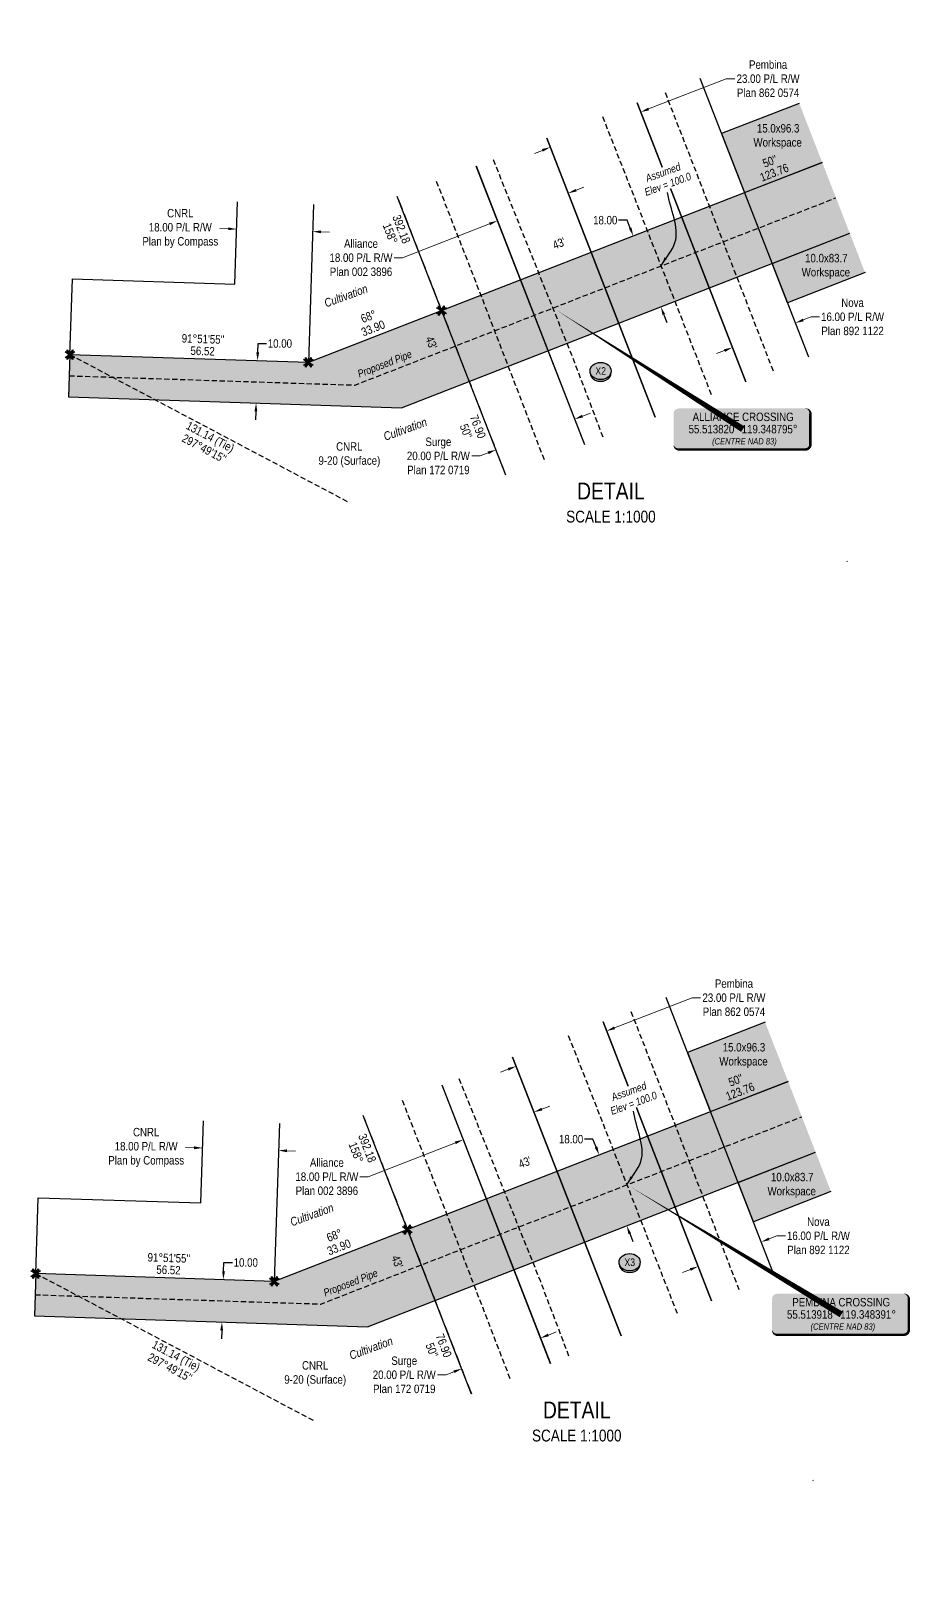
# Model space of a CAD drawing. Extents: x 348563 to 356787, y 6145683 to 6156014.
# Drawn here: x 351169 to 352209, y 6148346 to 6150174 of the extents above; entities that cross this region are included whole.
import ezdxf
from ezdxf.enums import TextEntityAlignment as Align

# ---------------------------------------------------------------- set-up
doc = ezdxf.new("R2010")
doc.units = 0
doc.header["$LTSCALE"] = 5
doc.header["$PDMODE"] = 34
doc.header["$PDSIZE"] = 0.03
for name, pattern in [('foc-ACCESSROAD', [3.75, 2.5, -1.25]), ('foc-TIELINE', [1.875, 1.25, -0.625]), ('UG_PIPE', [1.875, 1.25, -0.625])]:
    doc.linetypes.add(name, pattern=pattern)
doc.layers.get('Defpoints').update_dxf_attribs({"color": 9})
for name, color, linetype in [('AS-PIPE-UG', 44, 'UG_PIPE'), ('C-RW', 13, 'Continuous'), ('C-WS', 13, 'foc-ACCESSROAD'), ('DETAIL-T', 7, 'Continuous'), ('F-RW', 190, 'Continuous'), ('L-BD', 7, 'Continuous'), ('L-MON', 1, 'Continuous'), ('L-TIE', 7, 'foc-TIELINE'), ('P-CROSSINGS', 250, 'Continuous'), ('P-PROPOSED', 10, 'Continuous'), ('P-PROPOSED-H', 21, 'Continuous'), ('P-TEMP-BLUE', 146, 'Continuous'), ('P-TEMP-BLUE-T', 146, 'Continuous'), ('P-TXT', 4, 'Continuous')]:
    doc.layers.add(name, color=color, linetype=linetype)
for name, color, linetype, lineweight in [('C-RW-T', 13, 'Continuous', 9), ('C-WS-T', 13, 'Continuous', 9), ('F-RW-T', 190, 'Continuous', 9), ('T-TEXT', 48, 'Continuous', 18)]:
    doc.layers.add(name, color=color, linetype=linetype, lineweight=lineweight)
doc.layers.add('P-TEMP-BLUE-H', color=7, linetype='Continuous', true_color=0x99e6ff)
doc.styles.add('175L', font='ARIALN.TTF', dxfattribs={"height": 20})
doc.styles.add('80', font='ARIALN.TTF', dxfattribs={"height": 10})
doc.styles.add('80CG', font='ARIALN.TTF', dxfattribs={"height": 10})
doc.styles.add('80L', font='ARIALN.TTF', dxfattribs={"height": 10})
doc.styles.add('80LS', font='ARIALNI.TTF', dxfattribs={"height": 10})
doc.styles.add('Crossing', font='ARIALN.TTF', dxfattribs={"height": 10})
doc.dimstyles.new('Compass 5 000', dxfattribs={"dimscale": 5, "dimtxt": 9, "dimasz": 2, "dimexe": 0.2, "dimexo": 0.0625, "dimgap": 0.5, "dimtad": 0, "dimtih": 1, "dimtoh": 1, "dimzin": 0, "dimdsep": 46, "dimtxsty": '80CG', "dimcen": 0.1, "dimse1": 1, "dimse2": 1, "dimclrd": 256, "dimclrt": 256, "dimaunit": 1, "dimadec": 4, "dimazin": 0, "dimtfac": 0.06, "dimtofl": 0, "dimtmove": 0, "dimatfit": 1, "dimfxl": 0.2, "dimtolj": 1, "dimtzin": 0, "dimlwd": -1, "dimarcsym": 0})

# ---------------------------------------------------------------- blocks, each defined once
blk = doc.blocks.new('*D650')
at = {"layer": 'C-RW-T', "transparency": 16777216}
for p, q in [((351402.1, 6149939.2), (351392.1, 6149939.6)), ((351512, 6149935.6), (351522, 6149935.3))]:
    blk.add_line(p, q, dxfattribs=at)
for points in [[(351402.2, 6149940.9), (351402.1, 6149937.6), (351412.1, 6149938.9)], [(351512.1, 6149937.3), (351512, 6149934), (351502, 6149936)]]:
    blk.add_solid(points, dxfattribs=at)
at = {"layer": 'Defpoints', "color": 0, "transparency": 16777216}
for p in [(351412.1, 6149938.9), (351412.3, 6149942.6), (351502.2, 6149939.6)]:
    blk.add_point(p, dxfattribs=at)
at = {"layer": 'C-RW-T', "transparency": 16777216, "insert": (351345.4, 6149939.6), "char_height": 10, "attachment_point": 5, "style": '80CG'}
blk.add_mtext('\\A1;CNRL\\P18.00 P/L R/W\\PPlan by Compass', dxfattribs=at)
blk = doc.blocks.new('*D651')
at = {"layer": 'Defpoints', "color": 0, "transparency": 16777216}
for p in [(351719.1, 6149677.7), (351907.3, 6149469.6), (351814.2, 6149433.4)]:
    blk.add_point(p, dxfattribs=at)
at = {"layer": 'F-RW-T', "transparency": 16777216}
for p, q in [((351821.5, 6149717.6), (351830.9, 6149721.2)), ((351700.4, 6149670.4), (351690.4, 6149670.4)), ((351709.8, 6149674.1), (351700.4, 6149670.4))]:
    blk.add_line(p, q, dxfattribs=at)
for points in [[(351820.9, 6149719.1), (351822.1, 6149716), (351812.2, 6149713.9)], [(351709.2, 6149675.6), (351710.4, 6149672.5), (351719.1, 6149677.7)]]:
    blk.add_solid(points, dxfattribs=at)
at = {"layer": 'F-RW-T', "transparency": 16777216, "insert": (351650.9, 6149670.4), "char_height": 10, "attachment_point": 5, "style": '80CG'}
blk.add_mtext('\\A1;Surge\\P20.00 P/L R/W\\PPlan 172 0719', dxfattribs=at)
blk = doc.blocks.new('*D652')
at = {"layer": 'Defpoints', "color": 0, "transparency": 16777216}
for p in [(351804.5, 6149981.3), (351944.8, 6149621), (351861, 6149588.4)]:
    blk.add_point(p, dxfattribs=at)
at = {"layer": 'F-RW-T', "transparency": 16777216}
for p, q in [((351813.9, 6149985), (351823.2, 6149988.6)), ((351711.4, 6149945.1), (351608.4, 6149905)), ((351608.4, 6149905), (351598.4, 6149905))]:
    blk.add_line(p, q, dxfattribs=at)
for points in [[(351813.3, 6149986.5), (351814.5, 6149983.4), (351804.5, 6149981.3)], [(351710.8, 6149946.6), (351712, 6149943.5), (351720.7, 6149948.7)]]:
    blk.add_solid(points, dxfattribs=at)
at = {"layer": 'F-RW-T', "transparency": 16777216, "insert": (351559.3, 6149905), "char_height": 10, "attachment_point": 5, "style": '80CG'}
blk.add_mtext('\\A1;Alliance\\P18.00 P/L R/W\\PPlan 002 3896', dxfattribs=at)
blk = doc.blocks.new('*D653')
at = {"layer": 'Defpoints', "color": 0, "transparency": 16777216}
for p in [(351890.5, 6150077.5), (352055.4, 6149653.8), (351948.3, 6149612.1)]:
    blk.add_point(p, dxfattribs=at)
at = {"layer": 'F-RW-T', "transparency": 16777216}
for p, q in [((351899.8, 6150081.1), (351991.7, 6150116.9)), ((351991.7, 6150116.9), (352001.7, 6150116.9)), ((351774, 6150032.1), (351764.7, 6150028.5))]:
    blk.add_line(p, q, dxfattribs=at)
for points in [[(351899.2, 6150082.6), (351900.4, 6150079.5), (351890.5, 6150077.5)], [(351773.4, 6150033.7), (351774.6, 6150030.6), (351783.4, 6150035.8)]]:
    blk.add_solid(points, dxfattribs=at)
at = {"layer": 'F-RW-T', "transparency": 16777216, "insert": (352041.2, 6150116.9), "char_height": 10, "attachment_point": 5, "style": '80CG'}
blk.add_mtext('\\A1;Pembina\\P23.00 P/L R/W\\PPlan 862 0574', dxfattribs=at)
blk = doc.blocks.new('*D654')
at = {"layer": 'Defpoints', "color": 0, "transparency": 16777216}
for p in [(352073.5, 6149827.7), (352108.3, 6149738.3), (352033.8, 6149709.3)]:
    blk.add_point(p, dxfattribs=at)
at = {"layer": 'F-RW-T', "transparency": 16777216}
for p, q in [((352082.8, 6149831.4), (352092.1, 6149835)), ((352092.1, 6149835), (352102.1, 6149835)), ((351989.6, 6149795.1), (351980.3, 6149791.5))]:
    blk.add_line(p, q, dxfattribs=at)
for points in [[(352082.2, 6149832.9), (352083.4, 6149829.8), (352073.5, 6149827.7)], [(351989, 6149796.7), (351990.3, 6149793.5), (351999, 6149798.7)]]:
    blk.add_solid(points, dxfattribs=at)
at = {"layer": 'F-RW-T', "transparency": 16777216, "insert": (352141.2, 6149835), "char_height": 10, "attachment_point": 5, "style": '80CG'}
blk.add_mtext('\\A1;Nova\\P16.00 P/L R/W\\PPlan 892 1122', dxfattribs=at)
blk = doc.blocks.new('TEMP')
h = blk.add_hatch(color=255)
h.dxf.hatch_style = 1
h.paths.add_polyline_path([(0, 0.25), (-0.67, 1.15), (-0.67, 0.67), (-1.15, 0.67), (-0.25, 0), (-1.15, -0.67), (-0.67, -0.67), (-0.67, -1.15), (0, -0.25), (0.67, -1.15), (0.67, -0.67), (1.15, -0.67), (0.25, 0), (1.15, 0.67), (0.67, 0.67), (0.67, 1.15)])
h.paths.add_polyline_path([(0.57, 0.85), (0.57, 0.57), (0.85, 0.57), (0.08, 0), (0.85, -0.57), (0.57, -0.57), (0.57, -0.85), (0, -0.08), (-0.57, -0.85), (-0.57, -0.57), (-0.85, -0.57), (-0.08, 0), (-0.85, 0.57), (-0.57, 0.57), (-0.57, 0.85), (0, 0.08)], flags=16)
h = blk.add_hatch(color=1)
h.dxf.hatch_style = 1
h.paths.add_polyline_path([(0, 0.08), (-0.57, 0.85), (-0.57, 0.57), (-0.85, 0.57), (-0.08, 0), (-0.85, -0.57), (-0.57, -0.57), (-0.57, -0.85), (0, -0.08), (0.57, -0.85), (0.57, -0.57), (0.85, -0.57), (0.08, 0), (0.85, 0.57), (0.57, 0.57), (0.57, 0.85)])
at = {"color": 1}
for p, q in [((-0.08, 0), (0.08, 0)), ((0, 0.08), (0, -0.08))]:
    blk.add_line(p, q, dxfattribs=at)
at = {"color": 255, "flags": 128}
blk.add_lwpolyline([(-0.25, 0), (-1.15, 0.67), (-0.67, 0.67), (-0.67, 1.15), (0, 0.25), (0.67, 1.15), (0.67, 0.67), (1.15, 0.67), (0.25, 0), (1.15, -0.67), (0.67, -0.67), (0.67, -1.15), (0, -0.25), (-0.67, -1.15), (-0.67, -0.67), (-1.15, -0.67)], close=True, dxfattribs=at)
at = {"color": 1, "flags": 128}
blk.add_lwpolyline([(-0.08, 0), (-0.85, 0.57), (-0.57, 0.57), (-0.57, 0.85), (0, 0.08), (0.57, 0.85), (0.57, 0.57), (0.85, 0.57), (0.08, 0), (0.85, -0.57), (0.57, -0.57), (0.57, -0.85), (0, -0.08), (-0.57, -0.85), (-0.57, -0.57), (-0.85, -0.57)], close=True, dxfattribs=at)
blk = doc.blocks.new('*D655')
at = {"layer": 'Defpoints', "color": 0, "transparency": 16777216}
for p in [(351433.5, 6149783.1), (351436.7, 6149783), (351431.9, 6149733.2)]:
    blk.add_point(p, dxfattribs=at)
at = {"layer": 'P-TXT', "transparency": 16777216}
for p, q in [((351437.1, 6149793), (351437.4, 6149803.4)), ((351437.4, 6149803.4), (351447.4, 6149803.4)), ((351434.8, 6149723.1), (351434.5, 6149713.1))]:
    blk.add_line(p, q, dxfattribs=at)
for points in [[(351435.4, 6149793.1), (351438.7, 6149792.9), (351436.7, 6149783)], [(351433.1, 6149723.1), (351436.5, 6149723), (351435.1, 6149733)]]:
    blk.add_solid(points, dxfattribs=at)
at = {"layer": 'P-TXT', "transparency": 16777216, "insert": (351463.3, 6149803.4), "char_height": 10, "attachment_point": 5, "style": '80CG'}
blk.add_mtext('\\A1;10.00', dxfattribs=at)
blk = doc.blocks.new('*D656')
at = {"layer": 'Defpoints', "color": 0, "transparency": 16777216}
for p in [(352101.7, 6150016.4), (352134.3, 6149932.6), (351914.2, 6149846.9)]:
    blk.add_point(p, dxfattribs=at)
at = {"layer": 'P-TXT', "transparency": 16777216}
for p, q in [((351874.3, 6149949.4), (351864.3, 6149949.4)), ((351877.9, 6149940.1), (351874.3, 6149949.4)), ((351917.8, 6149837.6), (351921.5, 6149828.3))]:
    blk.add_line(p, q, dxfattribs=at)
for points in [[(351879.5, 6149940.7), (351876.4, 6149939.5), (351881.6, 6149930.7)], [(351919.4, 6149838.2), (351916.3, 6149837), (351914.2, 6149846.9)]]:
    blk.add_solid(points, dxfattribs=at)
at = {"layer": 'P-TXT', "transparency": 16777216, "insert": (351848.4, 6149949.4), "char_height": 10, "attachment_point": 5, "style": '80CG'}
blk.add_mtext('\\A1;18.00', dxfattribs=at)
blk = doc.blocks.new('xing2')
h = blk.add_hatch(color=50)
h.dxf.hatch_style = 1
edge = h.paths.add_edge_path()
edge.add_ellipse((0, 0), major_axis=(-12.5, 0), ratio=0.816297, start_angle=0, end_angle=360)
h = blk.add_hatch(color=250)
h.dxf.hatch_style = 1
edge = h.paths.add_edge_path()
edge.add_ellipse((0, -2), major_axis=(-12.5, 0), ratio=0.816297, start_angle=0, end_angle=180)
edge.add_line((12.5, -2), (12.5, 0))
edge.add_ellipse((0, 0), major_axis=(-12.5, 0), ratio=0.816297, start_angle=0, end_angle=180, ccw=False)
edge.add_line((-12.5, 0), (-12.5, -2))
at = {"color": 250}
blk.add_ellipse((0, 0), major_axis=(-12.5, 0), ratio=0.816297, dxfattribs=at)
blk.add_ellipse((0, -2), major_axis=(-12.5, 0), ratio=0.816297, start_param=0, end_param=3.141593, dxfattribs=at)
at = {"color": 250, "style": 'Crossing'}
blk.add_attdef('CROSSING', text='', height=9, dxfattribs=at).set_placement((0.1, 0), align=Align.MIDDLE_CENTER)
at = {"color": 250, "style": 'Crossing', "flags": 1}
for tag, p in [('OWNER', (0.1, -12.5)), ('DESCRIPTION', (0.1, -25.8)), ('LOCATION', (0.1, -39.3)), ('DWG_REF', (0.1, -52.8))]:
    blk.add_attdef(tag, text='', height=9, dxfattribs=at).set_placement(p, align=Align.MIDDLE_CENTER)
blk = doc.blocks.new('*D659')
at = {"layer": 'C-RW-T', "transparency": 16777216}
for p, q in [((351361.7, 6148851.5), (351351.7, 6148851.8)), ((351471.6, 6148847.9), (351481.6, 6148847.6))]:
    blk.add_line(p, q, dxfattribs=at)
for points in [[(351361.8, 6148853.2), (351361.7, 6148849.8), (351371.7, 6148851.2)], [(351471.7, 6148849.6), (351471.6, 6148846.2), (351461.6, 6148848.2)]]:
    blk.add_solid(points, dxfattribs=at)
at = {"layer": 'Defpoints', "color": 0, "transparency": 16777216}
for p in [(351371.7, 6148851.2), (351371.8, 6148854.8), (351461.7, 6148851.9)]:
    blk.add_point(p, dxfattribs=at)
at = {"layer": 'C-RW-T', "transparency": 16777216, "insert": (351305, 6148851.8), "char_height": 10, "attachment_point": 5, "style": '80CG'}
blk.add_mtext('\\A1;CNRL\\P18.00 P/L R/W\\PPlan by Compass', dxfattribs=at)
blk = doc.blocks.new('*D660')
at = {"layer": 'Defpoints', "color": 0, "transparency": 16777216}
for p in [(351678.7, 6148589.9), (351866.9, 6148381.9), (351773.8, 6148345.6)]:
    blk.add_point(p, dxfattribs=at)
at = {"layer": 'F-RW-T', "transparency": 16777216}
for p, q in [((351781.1, 6148629.8), (351790.4, 6148633.5)), ((351669.3, 6148586.3), (351660, 6148582.7)), ((351660, 6148582.7), (351650, 6148582.7))]:
    blk.add_line(p, q, dxfattribs=at)
for points in [[(351780.5, 6148631.4), (351781.7, 6148628.3), (351771.8, 6148626.2)], [(351668.7, 6148587.9), (351669.9, 6148584.8), (351678.7, 6148589.9)]]:
    blk.add_solid(points, dxfattribs=at)
at = {"layer": 'F-RW-T', "transparency": 16777216, "insert": (351610.5, 6148582.7), "char_height": 10, "attachment_point": 5, "style": '80CG'}
blk.add_mtext('\\A1;Surge\\P20.00 P/L R/W\\PPlan 172 0719', dxfattribs=at)
blk = doc.blocks.new('*D661')
at = {"layer": 'Defpoints', "color": 0, "transparency": 16777216}
for p in [(351764.1, 6148893.6), (351904.4, 6148533.3), (351820.6, 6148500.7)]:
    blk.add_point(p, dxfattribs=at)
at = {"layer": 'F-RW-T', "transparency": 16777216}
for p, q in [((351773.4, 6148897.2), (351782.8, 6148900.9)), ((351671, 6148857.3), (351567.9, 6148817.2)), ((351567.9, 6148817.2), (351557.9, 6148817.2))]:
    blk.add_line(p, q, dxfattribs=at)
for points in [[(351772.8, 6148898.8), (351774, 6148895.7), (351764.1, 6148893.6)], [(351670.4, 6148858.9), (351671.6, 6148855.8), (351680.3, 6148861)]]:
    blk.add_solid(points, dxfattribs=at)
at = {"layer": 'F-RW-T', "transparency": 16777216, "insert": (351518.9, 6148817.2), "char_height": 10, "attachment_point": 5, "style": '80CG'}
blk.add_mtext('\\A1;Alliance\\P18.00 P/L R/W\\PPlan 002 3896', dxfattribs=at)
blk = doc.blocks.new('*D662')
at = {"layer": 'Defpoints', "color": 0, "transparency": 16777216}
for p in [(351850.1, 6148989.7), (352015, 6148566.1), (351907.8, 6148524.4)]:
    blk.add_point(p, dxfattribs=at)
at = {"layer": 'F-RW-T', "transparency": 16777216}
for p, q in [((351859.4, 6148993.3), (351951.3, 6149029.1)), ((351951.3, 6149029.1), (351961.3, 6149029.1)), ((351733.6, 6148944.4), (351724.3, 6148940.8))]:
    blk.add_line(p, q, dxfattribs=at)
for points in [[(351858.8, 6148994.9), (351860, 6148991.8), (351850.1, 6148989.7)], [(351733, 6148945.9), (351734.2, 6148942.8), (351742.9, 6148948)]]:
    blk.add_solid(points, dxfattribs=at)
at = {"layer": 'F-RW-T', "transparency": 16777216, "insert": (352000.8, 6149029.1), "char_height": 10, "attachment_point": 5, "style": '80CG'}
blk.add_mtext('\\A1;Pembina\\P23.00 P/L R/W\\PPlan 862 0574', dxfattribs=at)
blk = doc.blocks.new('*D663')
at = {"layer": 'Defpoints', "color": 0, "transparency": 16777216}
for p in [(352033.1, 6148740), (352067.9, 6148650.6), (351993.4, 6148621.6)]:
    blk.add_point(p, dxfattribs=at)
at = {"layer": 'F-RW-T', "transparency": 16777216}
for p, q in [((352042.4, 6148743.6), (352051.7, 6148747.2)), ((352051.7, 6148747.2), (352061.7, 6148747.2)), ((351949.2, 6148707.4), (351939.9, 6148703.7))]:
    blk.add_line(p, q, dxfattribs=at)
for points in [[(352041.8, 6148745.2), (352043, 6148742.1), (352033.1, 6148740)], [(351948.6, 6148708.9), (351949.8, 6148705.8), (351958.5, 6148711)]]:
    blk.add_solid(points, dxfattribs=at)
at = {"layer": 'F-RW-T', "transparency": 16777216, "insert": (352100.8, 6148747.2), "char_height": 10, "attachment_point": 5, "style": '80CG'}
blk.add_mtext('\\A1;Nova\\P16.00 P/L R/W\\PPlan 892 1122', dxfattribs=at)
blk = doc.blocks.new('*D657')
at = {"layer": 'Defpoints', "color": 0, "transparency": 16777216}
for p in [(351393.1, 6148695.4), (351396.3, 6148695.3), (351391.5, 6148645.4)]:
    blk.add_point(p, dxfattribs=at)
at = {"layer": 'P-TXT', "transparency": 16777216}
for p, q in [((351396.7, 6148705.3), (351397, 6148715.6)), ((351397, 6148715.6), (351407, 6148715.6)), ((351394.4, 6148635.3), (351394.1, 6148625.3))]:
    blk.add_line(p, q, dxfattribs=at)
for points in [[(351395, 6148705.3), (351398.3, 6148705.2), (351396.3, 6148695.3)], [(351392.7, 6148635.4), (351396, 6148635.3), (351394.7, 6148645.3)]]:
    blk.add_solid(points, dxfattribs=at)
at = {"layer": 'P-TXT', "transparency": 16777216, "insert": (351422.9, 6148715.6), "char_height": 10, "attachment_point": 5, "style": '80CG'}
blk.add_mtext('\\A1;10.00', dxfattribs=at)
blk = doc.blocks.new('*D658')
at = {"layer": 'Defpoints', "color": 0, "transparency": 16777216}
for p in [(352061.3, 6148928.7), (352093.9, 6148844.8), (351873.8, 6148759.2)]:
    blk.add_point(p, dxfattribs=at)
at = {"layer": 'P-TXT', "transparency": 16777216}
for p, q in [((351833.9, 6148861.6), (351823.9, 6148861.6)), ((351837.5, 6148852.3), (351833.9, 6148861.6)), ((351877.4, 6148749.8), (351881, 6148740.5))]:
    blk.add_line(p, q, dxfattribs=at)
for points in [[(351839.1, 6148852.9), (351836, 6148851.7), (351841.2, 6148843)], [(351879, 6148750.4), (351875.9, 6148749.2), (351873.8, 6148759.2)]]:
    blk.add_solid(points, dxfattribs=at)
at = {"layer": 'P-TXT', "transparency": 16777216, "insert": (351808, 6148861.6), "char_height": 10, "attachment_point": 5, "style": '80CG'}
blk.add_mtext('\\A1;18.00', dxfattribs=at)
blk = doc.blocks.new('*U671')
h = blk.add_hatch(color=255)
edge = h.paths.add_edge_path()
edge.add_line((-76, -24), (74, -24))
edge.add_arc((74, -18), 6, 270, 360)
edge.add_line((80, -18), (80, 18.5))
edge.add_arc((74, 18.5), 6, 0, 90)
edge.add_line((74, 24.5), (-76, 24.5))
edge.add_arc((-76, 18.5), 6, 90, 180)
edge.add_line((-82, 18.5), (-82, -18))
edge.add_arc((-76, -18), 6, 180, 270)
at = {"color": 14, "flags": 128}
blk.add_lwpolyline([(-222.3, 142, 0, 7.5, 0), (0, 0, 0, 0, 0)], format="xyseb", dxfattribs=at)
blk.add_lwpolyline([(-76, -24, 3, 3, 0), (74, -24, 3, 3, 0.414214), (80, -18, 3, 3, 0), (80, 18.5, 3, 0, 0.414214), (74, 24.5, 0, 0, 0), (-76, 24.5, 0, 0, 0.414214), (-82, 18.5, 0, 0, 0), (-82, -18, 0, 3, 0.414214)], format="xyseb", close=True, dxfattribs=at)
at = {"color": 14, "insert": (-36.8, -10.6), "char_height": 7.5, "attachment_point": 1, "style": '80L'}
blk.add_mtext_dynamic_manual_height_columns('\\pi0.40073;{\\fArial Narrow|b0|i1|c0|p34;(CENTRE NAD 83)}', width=73.075, gutter_width=45, heights=[0], dxfattribs=at)
at = {"color": 14, "style": '80'}
for p in [(-36, 9.6), (-64.1, -4.1)]:
    blk.add_attdef('ENTER_TEXT_001', p, '', height=10, dxfattribs=at)
blk = doc.blocks.new('*U672')
h = blk.add_hatch(color=255)
edge = h.paths.add_edge_path()
edge.add_line((-76, -24), (74, -24))
edge.add_arc((74, -18), 6, 270, 360)
edge.add_line((80, -18), (80, 18.5))
edge.add_arc((74, 18.5), 6, 0, 90)
edge.add_line((74, 24.5), (-76, 24.5))
edge.add_arc((-76, 18.5), 6, 90, 180)
edge.add_line((-82, 18.5), (-82, -18))
edge.add_arc((-76, -18), 6, 180, 270)
at = {"color": 14, "flags": 128}
blk.add_lwpolyline([(-251.5, 152.3, 0, 7.5, 0), (0, 0, 0, 0, 0)], format="xyseb", dxfattribs=at)
blk.add_lwpolyline([(-76, -24, 3, 3, 0), (74, -24, 3, 3, 0.414214), (80, -18, 3, 3, 0), (80, 18.5, 3, 0, 0.414214), (74, 24.5, 0, 0, 0), (-76, 24.5, 0, 0, 0.414214), (-82, 18.5, 0, 0, 0), (-82, -18, 0, 3, 0.414214)], format="xyseb", close=True, dxfattribs=at)
at = {"color": 14, "insert": (-36.8, -10.6), "char_height": 7.5, "attachment_point": 1, "style": '80L'}
blk.add_mtext_dynamic_manual_height_columns('\\pi0.40073;{\\fArial Narrow|b0|i1|c0|p34;(CENTRE NAD 83)}', width=73.075, gutter_width=45, heights=[0], dxfattribs=at)
at = {"color": 14, "style": '80'}
for p in [(-36, 9.6), (-64.1, -4.1)]:
    blk.add_attdef('ENTER_TEXT_001', p, '', height=10, dxfattribs=at)

msp = doc.modelspace()

# ---------------------------------------------------------------- hatches: boundary and pattern name
at = {"layer": 'P-PROPOSED-H'}
h = msp.add_hatch(color=256, dxfattribs=at)
h.dxf.hatch_style = 1
h.paths.add_polyline_path([(352137.915, 6149933.978), (352105.286, 6150017.83), (351496.997, 6149781.045), (351214.685, 6149790.24), (351213.058, 6149740.279), (351607.324, 6149727.437)])
h = msp.add_hatch(color=256, dxfattribs=at)
h.dxf.hatch_style = 1
h.paths.add_polyline_path([(352097.499, 6148846.235), (352064.871, 6148930.088), (351456.581, 6148693.302), (351174.27, 6148702.497), (351172.642, 6148652.537), (351566.908, 6148639.695)])
at = {"layer": 'P-TEMP-BLUE-H'}
h = msp.add_hatch(color=256, dxfattribs=at)
h.dxf.hatch_style = 1
h.paths.add_polyline_path([(352078.077, 6150087.756), (351986.179, 6150051.996), (352013.402, 6149982.063), (352105.286, 6150017.83)])
h = msp.add_hatch(color=256, dxfattribs=at)
h.dxf.hatch_style = 1
h.paths.add_polyline_path([(352137.915, 6149933.978), (352046.041, 6149898.215), (352064.177, 6149851.626), (352156.047, 6149887.38)])
h = msp.add_hatch(color=256, dxfattribs=at)
h.dxf.hatch_style = 1
h.paths.add_polyline_path([(352037.661, 6149000.013), (351945.764, 6148964.254), (351972.986, 6148894.32), (352064.871, 6148930.088)])
h = msp.add_hatch(color=256, dxfattribs=at)
h.dxf.hatch_style = 1
h.paths.add_polyline_path([(352097.499, 6148846.235), (352005.626, 6148810.472), (352023.761, 6148763.883), (352115.632, 6148799.638)])

# ---------------------------------------------------------------- linework, layer by layer
at = {"layer": 'AS-PIPE-UG', "flags": 128}
for points in [[(352047.487, 6149770.889), (352032.283, 6149810.041), (351946.395, 6150031.543), (351919.347, 6150101.028)], [(351845.114, 6150072.127), (351870.74, 6150007.24), (351955.938, 6149789.091), (351974.173, 6149742.351)], [(351845.919, 6149692.426), (351812.43, 6149780.753), (351715.715, 6150021.749)], [(351648.451, 6149995.562), (351692.836, 6149882.052), (351776.294, 6149665.324)], [(351213.872, 6149765.26), (351552.16, 6149754.241), (352121.595, 6149975.902)], [(352135.224, 6149544.972), (352134.896, 6149545.805)], [(352007.071, 6148683.147), (351991.867, 6148722.298), (351905.979, 6148943.8), (351878.931, 6149013.285)], [(351804.698, 6148984.384), (351830.324, 6148919.497), (351915.522, 6148701.348), (351933.757, 6148654.608)], [(351805.504, 6148604.683), (351772.014, 6148693.011), (351675.3, 6148934.007)], [(351608.035, 6148907.819), (351652.42, 6148794.309), (351735.879, 6148577.581)], [(351173.456, 6148677.517), (351511.745, 6148666.498), (352081.18, 6148888.159)], [(352094.808, 6148457.23), (352094.481, 6148458.063)]]:
    msp.add_lwpolyline(points, dxfattribs=at)
at = {"layer": 'C-RW', "flags": 128}
for points in [[(351503.089, 6149968.073), (351496.997, 6149781.045), (351214.685, 6149790.24), (351217.614, 6149880.146), (351410.02, 6149873.879), (351413.183, 6149971.001)], [(351462.673, 6148880.33), (351456.581, 6148693.302), (351174.27, 6148702.497), (351177.198, 6148792.403), (351369.604, 6148786.136), (351372.767, 6148883.258)]]:
    msp.add_lwpolyline(points, dxfattribs=at)
at = {"layer": 'C-WS', "flags": 128}
for points in [[(351730.785, 6149647.609), (351602.312, 6149977.599)], [(351690.37, 6148559.866), (351561.897, 6148889.856)]]:
    msp.add_lwpolyline(points, dxfattribs=at)
at = {"layer": 'F-RW', "flags": 128}
for points in [[(352089.273, 6149787.155), (351960.809, 6150117.17)], [(351886.299, 6150088.161), (352014.761, 6149758.15)], [(352014.761, 6149758.15), (351886.299, 6150088.161)], [(351907.649, 6149716.456), (351779.189, 6150046.461)], [(351779.189, 6150046.461), (351907.649, 6149716.456)], [(351695.372, 6150013.829), (351823.83, 6149683.828)], [(351695.451, 6150013.86), (351823.925, 6149683.865)], [(351730.686, 6149647.582), (351602.225, 6149977.59)], [(352048.857, 6148699.412), (351920.394, 6149029.427)], [(351845.883, 6149000.419), (351974.345, 6148670.407)], [(351974.345, 6148670.407), (351845.883, 6149000.419)], [(351867.234, 6148628.713), (351738.774, 6148958.718)], [(351738.774, 6148958.718), (351867.234, 6148628.713)], [(351654.956, 6148926.086), (351783.414, 6148596.085)], [(351655.035, 6148926.117), (351783.51, 6148596.122)], [(351690.27, 6148559.839), (351561.809, 6148889.848)]]:
    msp.add_lwpolyline(points, dxfattribs=at)
at = {"layer": 'L-TIE'}
for p, q in [((351543.477, 6149616.208), (351214.685, 6149790.24)), ((351503.061, 6148528.465), (351174.27, 6148702.497))]:
    msp.add_line(p, q, dxfattribs=at)
at = {"layer": 'P-PROPOSED', "flags": 128}
for points in [[(352105.286, 6150017.83), (351496.997, 6149781.045), (351214.685, 6149790.24), (351213.058, 6149740.279), (351607.324, 6149727.437), (352137.915, 6149933.978)], [(352064.871, 6148930.088), (351456.581, 6148693.302), (351174.27, 6148702.497), (351172.642, 6148652.537), (351566.908, 6148639.695), (352097.499, 6148846.235)]]:
    msp.add_lwpolyline(points, dxfattribs=at)
at = {"layer": 'P-TEMP-BLUE', "flags": 128}
for points in [[(352078.077, 6150087.756), (351986.179, 6150051.996), (352013.402, 6149982.063), (352105.286, 6150017.83)], [(352156.047, 6149887.38), (352064.177, 6149851.626), (352046.041, 6149898.215), (352137.915, 6149933.978)], [(352037.661, 6149000.013), (351945.764, 6148964.254), (351972.986, 6148894.32), (352064.871, 6148930.088)], [(352115.632, 6148799.638), (352023.761, 6148763.883), (352005.626, 6148810.472), (352097.499, 6148846.235)]]:
    msp.add_lwpolyline(points, dxfattribs=at)

# ---------------------------------------------------------------- block references
ref = msp.add_blockref('*U671', (352011.349, 6149702.072), dxfattribs=dict(xscale=0.99974337, yscale=0.99974337, zscale=0.99974337))
ref.add_attrib('ENTER_TEXT_001', '55.513820%%D 119.348795%%D', (351947.082, 6149697.138), dxfattribs={"color": 14, "height": 9.99743, "style": '80'})
ref.add_attrib('ENTER_TEXT_001', 'ALLIANCE CROSSING', (351951.88, 6149711.657), dxfattribs={"color": 14, "height": 9.99743, "style": '80'})
ref = msp.add_blockref('*U672', (352127.86, 6148654.112), dxfattribs=dict(xscale=0.99974337, yscale=0.99974337, zscale=0.99974337))
ref.add_attrib('ENTER_TEXT_001', '55.513918%%D 119.348391%%D', (352063.593, 6148649.178), dxfattribs={"color": 14, "height": 9.99743, "style": '80'})
ref.add_attrib('ENTER_TEXT_001', 'PEMBINA CROSSING', (352069.864, 6148663.697), dxfattribs={"color": 14, "height": 9.99743, "style": '80'})
at = {"layer": 'L-MON', "xscale": 4.998716849999971, "yscale": 4.998716849999971, "zscale": 4.998716849999971}
for p in [(351654.578, 6149842.386), (351214.685, 6149790.24), (351496.997, 6149781.045), (351614.163, 6148754.643), (351174.27, 6148702.497), (351456.581, 6148693.302)]:
    msp.add_blockref('TEMP', p, dxfattribs=at)
at = {"layer": 'P-CROSSINGS', "color": 3, "xscale": 0.99974337, "yscale": 0.99974337, "zscale": 0.99974337}
for p, values in [((351842.917, 6149770.91), {'CROSSING': 'X2'}), ((351877.322, 6148715.947), {'CROSSING': 'X3'})]:
    msp.add_blockref('xing2', p, dxfattribs=at).add_auto_attribs(values)

# ---------------------------------------------------------------- texts
at = {"layer": 'L-BD', "style": '80L'}
for s, height, rotation, p in [('123.76', 9.9974, 21.2692, (352048.518, 6150005.924)), ("50''", 9.9974, 21.2692, (352043.35, 6150019.2)), ('392.18', 9.9974, 291.2692, (351607.184, 6149938.907)), ('158°', 9.9974, 291.2692, (351593.908, 6149933.739)), ("43'", 9.9974, 21.2692, (351793.66, 6149922.005)), ('68°', 9.9974, 21.2692, (351568.188, 6149835.577)), ('33.90', 9.9974, 21.2692, (351573.628, 6149821.603)), ("91°51'55''", 9.9974, 358.1344, (351372.287, 6149808.863)), ("43'", 9.9974, 291.2692, (351642.705, 6149804.422)), ('56.52', 9.9974, 358.1344, (351371.823, 6149794.624)), ('76.90', 9.9974, 291.2692, (351697.668, 6149705.123)), ('131.14 (Tie)', 9.99743, 332.1074, (351380.316, 6149691.825)), ("50''", 9.9974, 291.2692, (351683.694, 6149699.684)), ("297°49'15''", 9.99743, 332.1074, (351373.651, 6149679.233)), ("50''", 9.9974, 21.2692, (352002.934, 6148931.457)), ('123.76', 9.9974, 21.2692, (352008.102, 6148918.181)), ('158°', 9.9974, 291.2692, (351553.492, 6148845.997)), ('392.18', 9.9974, 291.2692, (351566.768, 6148851.164)), ("43'", 9.9974, 21.2692, (351753.244, 6148834.262)), ('68°', 9.9974, 21.2692, (351527.772, 6148747.834)), ('33.90', 9.9974, 21.2692, (351533.212, 6148733.86)), ("91°51'55''", 9.9974, 358.1344, (351331.871, 6148721.12)), ('56.52', 9.9974, 358.1344, (351331.407, 6148706.882)), ("43'", 9.9974, 291.2692, (351602.289, 6148716.679)), ('131.14 (Tie)', 9.99743, 332.1074, (351339.9, 6148604.082)), ("50''", 9.9974, 291.2692, (351643.278, 6148611.941)), ('76.90', 9.9974, 291.2692, (351657.253, 6148617.381)), ("297°49'15''", 9.99743, 332.1074, (351333.236, 6148591.491))]:
    msp.add_text(s, height=height, rotation=rotation, dxfattribs=at).set_placement(p, align=Align.MIDDLE)
at = {"layer": 'P-TEMP-BLUE-T', "char_height": 9.99484, "attachment_point": 1, "style": '80L'}
for s, insert in [('\\pi4.6036;15.0x96.3\\P\\pi0.56063;Workspace', (352023.342, 6150063.229)), ('\\pi4.6036;10.0x83.7\\P\\pi0.56063;Workspace', (352080.409, 6149909.537)), ('\\pi4.6036;15.0x96.3\\P\\pi0.56063;Workspace', (351982.926, 6148975.486)), ('\\pi4.6036;10.0x83.7\\P\\pi0.56063;Workspace', (352039.994, 6148821.794))]:
    msp.add_mtext_dynamic_manual_height_columns(s, width=57.73597, gutter_width=50, heights=[0], dxfattribs=dict(at, insert=insert))
at = {"layer": 'T-TEXT', "style": '80LS'}
for p in [(351541.468, 6149859.973), (351501.052, 6148772.231)]:
    msp.add_text('Cultivation', height=9.99496, rotation=20, dxfattribs=at).set_placement(p, align=Align.MIDDLE_CENTER)
at = {"layer": 'T-TEXT', "char_height": 8.99769, "attachment_point": 1, "rotation": 21.269224, "style": '80L'}
for insert in [(351546.81, 6149768.457), (351506.394, 6148680.714)]:
    msp.add_mtext_dynamic_manual_height_columns('\\pi7.9587;{\\fArial Narrow|b0|i1|c0|p34;Proposed Pipe}', width=82.78026, gutter_width=45, heights=[0], dxfattribs=dict(at, insert=insert))

# ---------------------------------------------------------------- dimensions: what is measured, and where the dimension line sits
at = {"layer": 'C-RW-T'}
for p1, p2, picture, middle in [((351502.163, 6149939.643), (351412.257, 6149942.571), '*D650', (351345.419, 6149939.553)), ((351461.747, 6148851.9), (351371.841, 6148854.828), '*D659', (351305.003, 6148851.81))]:
    dim = msp.add_aligned_dim(p1=p1, p2=p2, distance=3.671, text='CNRL\\P18.00 P/L R/W\\PPlan by Compass', dimstyle='Compass 5 000', dxfattribs=at)
    dim.commit()
    dim.dimension.update_dxf_attribs({"geometry": picture, "text_midpoint": middle})
at = {"layer": 'F-RW-T'}
for base, p1, p2, angle, text, picture, middle in [((351890.466, 6150077.455), (351948.262, 6149612.123), (352055.373, 6149653.818), 21.269223, 'Pembina\\P23.00 P/L R/W\\PPlan 862 0574', '*D653', (352041.237, 6150116.861)), ((352073.478, 6149827.732), (352033.771, 6149709.313), (352108.283, 6149738.318), 21.269223, 'Nova\\P16.00 P/L R/W\\PPlan 892 1122', '*D654', (352141.201, 6149834.987)), ((351719.076, 6149677.684), (351907.334, 6149469.626), (351814.195, 6149433.365), 201.272132, 'Surge\\P20.00 P/L R/W\\PPlan 172 0719', '*D651', (351650.899, 6149670.428)), ((351850.051, 6148989.713), (351907.846, 6148524.381), (352014.958, 6148566.075), 21.269223, 'Pembina\\P23.00 P/L R/W\\PPlan 862 0574', '*D662', (352000.821, 6149029.118)), ((352033.062, 6148739.989), (351993.355, 6148621.57), (352067.868, 6148650.575), 21.269223, 'Nova\\P16.00 P/L R/W\\PPlan 892 1122', '*D663', (352100.786, 6148747.244)), ((351678.661, 6148589.941), (351866.918, 6148381.883), (351773.78, 6148345.622), 201.272132, 'Surge\\P20.00 P/L R/W\\PPlan 172 0719', '*D660', (351610.484, 6148582.685))]:
    dim = msp.add_linear_dim(base=base, p1=p1, p2=p2, angle=angle, text=text, dimstyle='Compass 5 000', dxfattribs=at)
    dim.commit()
    dim.dimension.update_dxf_attribs({"geometry": picture, "text_midpoint": middle, "dimtype": 161})
at = {"layer": 'P-TXT'}
for base, p1, p2, angle, text, picture, middle in [((351914.208, 6149846.897), (352101.696, 6150016.433), (352134.336, 6149932.585), 291.269224, '18.00', '*D656', (351848.376, 6149949.383)), ((351436.748, 6149783.007), (351431.897, 6149733.151), (351433.524, 6149783.112), 88.134426, '10.00', '*D655', (351463.35, 6149803.388)), ((351873.793, 6148759.154), (352061.281, 6148928.69), (352093.92, 6148844.842), 291.269224, '18.00', '*D658', (351807.961, 6148861.64)), ((351396.333, 6148695.264), (351391.481, 6148645.409), (351393.109, 6148695.369), 88.134426, '10.00', '*D657', (351422.934, 6148715.645))]:
    dim = msp.add_linear_dim(base=base, p1=p1, p2=p2, angle=angle, text=text, dimstyle='Compass 5 000', dxfattribs=at)
    dim.commit()
    dim.dimension.update_dxf_attribs({"geometry": picture, "text_midpoint": middle, "dimtype": 161})

# ---------------------------------------------------------------- leaders
at = {"layer": 'L-BD', "path_type": 1}
for points in [[(351914.992, 6149896.192), (351930.96, 6149922.925), (351922.308, 6149982.408)], [(351874.576, 6148808.449), (351890.544, 6148835.182), (351881.892, 6148894.665)]]:
    msp.add_leader(points, dimstyle='Compass 5 000', override={"dimgap": 0.5, "dimtad": 0}, dxfattribs=at)

# ---------------------------------------------------------------- next in the draw order: texts
at = {"layer": 'C-WS-T', "char_height": 9.9948, "attachment_point": 1, "style": '175L', "bg_fill": 3, "box_fill_scale": 1.1, "bg_fill_color": 256, "bg_fill_transparency": 0}
for insert in [(351499.65, 6149686.599), (351459.234, 6148598.857)]:
    msp.add_mtext_dynamic_manual_height_columns('\\pi30.23;CNRL\\P\\pi9.3066;9-20 (Surface)', width=90.6425, gutter_width=99.974, heights=[0], dxfattribs=dict(at, insert=insert))

# ---------------------------------------------------------------- next in the draw order: texts
at = {"layer": 'T-TEXT', "style": '80LS'}
for p in [(351611.578, 6149702.112), (351571.162, 6148614.369)]:
    msp.add_text('Cultivation', height=9.99496, rotation=20, dxfattribs=at).set_placement(p, align=Align.MIDDLE_CENTER)

# ---------------------------------------------------------------- next in the draw order: dimensions: what is measured, and where the dimension line sits
at = {"layer": 'F-RW-T'}
for base, p1, p2, picture, middle in [((351804.539, 6149981.34), (351860.976, 6149588.402), (351944.795, 6149621.029), '*D652', (351559.27, 6149904.972)), ((351764.123, 6148893.597), (351820.56, 6148500.659), (351904.38, 6148533.287), '*D661', (351518.854, 6148817.23))]:
    dim = msp.add_linear_dim(base=base, p1=p1, p2=p2, angle=21.269223, text='Alliance\\P18.00 P/L R/W\\PPlan 002 3896', dimstyle='Compass 5 000', dxfattribs=at)
    dim.commit()
    dim.dimension.update_dxf_attribs({"geometry": picture, "text_midpoint": middle, "dimtype": 161})

# ---------------------------------------------------------------- next in the draw order: texts
at = {"layer": 'DETAIL-T', "color": 3, "char_height": 19.97128, "width": 190.03582, "attachment_point": 5, "style": '80CG', "bg_fill": 3, "box_fill_scale": 1.15, "bg_fill_color": 256, "bg_fill_true_color": 256, "bg_fill_transparency": 0}
for insert in [(351855.114, 6149615.11), (351814.699, 6148527.368)]:
    msp.add_mtext('DETAIL\\P{\\H0.7x;SCALE 1:1000}', dxfattribs=dict(at, insert=insert))
at = {"layer": 'L-BD', "char_height": 8.99769, "attachment_point": 1, "rotation": 20, "style": '80L', "bg_fill": 3, "box_fill_scale": 1.15, "bg_fill_color": 256, "bg_fill_true_color": 256, "bg_fill_transparency": 0}
for insert in [(351884.549, 6149999.059), (351844.134, 6148911.316)]:
    msp.add_mtext_dynamic_manual_height_columns('\\pi11.248;{\\fArial Narrow|b0|i1|c0|p34;Assumed\\P\\pi4.3831;Elev = 100.0}', width=65.96849, gutter_width=45, heights=[0], dxfattribs=dict(at, insert=insert))

doc.saveas('drawing.dxf')
